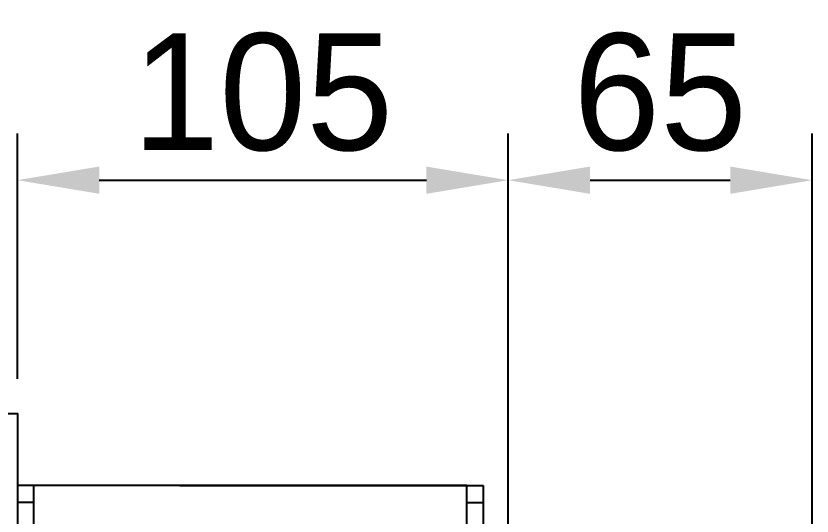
# Model space of a CAD drawing. Header units: millimetres. Extents: x -665 to 1025160, y -28012 to 4210.
# Drawn here: x 1004051.7 to 1004222, y 568.1 to 675.2 of the extents above; entities that cross this region are included whole.
import ezdxf

# ---------------------------------------------------------------- set-up
doc = ezdxf.new("R2010")
doc.units = ezdxf.units.MM
for name, color, linetype in [('A-DIMS', 7, 'Continuous'), ('A-WALL', 7, 'Continuous'), ('PDF_0', 7, 'Continuous')]:
    doc.layers.add(name, color=color, linetype=linetype)
doc.dimstyles.new('ISO-25', dxfattribs={"dimtxt": 2.5, "dimasz": 2.5, "dimexe": 1.25, "dimexo": 0.625, "dimtad": 1, "dimtxsty": 'Standard', "dimcen": 2.5, "dimadec": 0, "dimazin": 0, "dimtfac": 1, "dimtmove": 0, "dimatfit": 3, "dimfxl": 1, "dimarcsym": 0})

# ---------------------------------------------------------------- blocks, each defined once
blk = doc.blocks.new('*D86')
at = {"layer": 'A-DIMS', "color": 0, "lineweight": -2, "transparency": 16777216}
for p, q in [((1004052, 597.5), (1004052, 650)), ((1004157, 597.5), (1004157, 650)), ((1004069.5, 640), (1004139.5, 640))]:
    blk.add_line(p, q, dxfattribs=at)
at = {"layer": 'A-DIMS', "color": 0, "transparency": 16777216}
for points in [[(1004069.5, 642.92), (1004069.5, 637.08), (1004052, 640)], [(1004139.5, 642.92), (1004139.5, 637.08), (1004157, 640)]]:
    blk.add_solid(points, dxfattribs=at)
at = {"layer": 'Defpoints', "color": 0, "transparency": 16777216}
for p in [(1004157, 640), (1004052, 590), (1004157, 590)]:
    blk.add_point(p, dxfattribs=at)
at = {"layer": 'A-DIMS', "color": 0, "transparency": 16777216, "insert": (1004104.5, 658.75), "char_height": 25, "attachment_point": 5}
blk.add_mtext('105', dxfattribs=at)
blk = doc.blocks.new('*D87')
at = {"layer": 'A-DIMS', "color": 0, "lineweight": -2, "transparency": 16777216}
for p, q in [((1004157, 495.99), (1004157, 650)), ((1004222, 488.98), (1004222, 650)), ((1004174.5, 640), (1004204.5, 640))]:
    blk.add_line(p, q, dxfattribs=at)
at = {"layer": 'A-DIMS', "color": 0, "transparency": 16777216}
for points in [[(1004174.5, 642.92), (1004174.5, 637.08), (1004157, 640)], [(1004204.5, 642.92), (1004204.5, 637.08), (1004222, 640)]]:
    blk.add_solid(points, dxfattribs=at)
at = {"layer": 'Defpoints', "color": 0, "transparency": 16777216}
for p in [(1004222, 640), (1004157, 488.49), (1004222, 481.48)]:
    blk.add_point(p, dxfattribs=at)
at = {"layer": 'A-DIMS', "color": 0, "transparency": 16777216, "insert": (1004189.5, 658.75), "char_height": 25, "attachment_point": 5}
blk.add_mtext('65', dxfattribs=at)

msp = doc.modelspace()

# ---------------------------------------------------------------- linework, layer by layer
at = {"layer": 'A-WALL'}
msp.add_lwpolyline([(1003872.125, 360), (1004052.125, 360), (1004052.125, 590), (1003872.125, 590)], close=True, dxfattribs=at)
at = {"layer": 'PDF_0', "lineweight": 25, "transparency": 33554666}
for p, q in [((1004052.005, 574.625), (1004052.005, 375.5)), ((1004086.755, 574.625), (1004052.005, 574.625)), ((1004086.755, 574.625), (1004052.005, 574.625)), ((1004052.005, 574.625), (1004052.005, 375.5)), ((1004052.005, 574.625), (1004052.005, 375.5)), ((1004086.755, 574.625), (1004052.005, 574.625)), ((1004086.755, 574.625), (1004052.005, 574.625)), ((1004052.005, 574.625), (1004052.005, 375.5)), ((1004055.505, 375.5), (1004055.505, 574.625)), ((1004055.505, 375.5), (1004055.505, 574.625)), ((1004055.505, 375.5), (1004055.505, 574.625)), ((1004148.125, 574.625), (1004076.88, 574.625)), ((1004148.125, 574.625), (1004076.88, 574.625)), ((1004086.755, 574.625), (1004151.625, 574.625)), ((1004086.755, 574.625), (1004151.625, 574.625)), ((1004086.755, 574.625), (1004151.625, 574.625)), ((1004086.755, 574.625), (1004151.625, 574.625)), ((1004148.125, 375.5), (1004148.125, 574.625)), ((1004148.125, 375.5), (1004148.125, 574.625)), ((1004148.125, 375.5), (1004148.125, 574.625)), ((1004148.125, 375.5), (1004148.125, 574.625)), ((1004151.625, 574.625), (1004151.625, 375.5)), ((1004151.625, 574.625), (1004151.625, 375.5)), ((1004151.625, 574.625), (1004151.625, 375.5)), ((1004151.625, 574.625), (1004151.625, 375.5)), ((1004055.505, 571), (1004052.005, 571)), ((1004052.005, 571), (1004052.005, 542.625)), ((1004055.505, 571), (1004052.005, 571)), ((1004052.005, 571), (1004052.005, 542.625)), ((1004055.505, 542.625), (1004055.505, 571)), ((1004055.505, 542.625), (1004055.505, 571)), ((1004148.125, 542.625), (1004148.125, 571)), ((1004148.125, 571), (1004151.625, 571)), ((1004148.125, 542.625), (1004148.125, 571)), ((1004148.125, 571), (1004151.625, 571)), ((1004151.625, 571), (1004151.625, 542.625)), ((1004151.625, 571), (1004151.625, 542.625))]:
    msp.add_line(p, q, dxfattribs=at)

# ---------------------------------------------------------------- dimensions: what is measured, and where the dimension line sits
at = {"layer": 'A-DIMS'}
for base, p1, p2, picture, middle in [((1004157, 640), (1004052, 590), (1004157, 590), '*D86', (1004104.5, 658.75)), ((1004222, 640), (1004157, 488.487), (1004222, 481.478), '*D87', (1004189.5, 658.75))]:
    dim = msp.add_linear_dim(base=base, p1=p1, p2=p2, dimstyle='ISO-25', override={"dimscale": 1, "dimtxt": 25, "dimasz": 17.5, "dimexe": 10, "dimexo": 7.5, "dimgap": 6.25, "dimtad": 1, "dimdec": 0}, dxfattribs=at)
    dim.commit()
    dim.dimension.update_dxf_attribs({"geometry": picture, "text_midpoint": middle})

doc.saveas('drawing.dxf')
